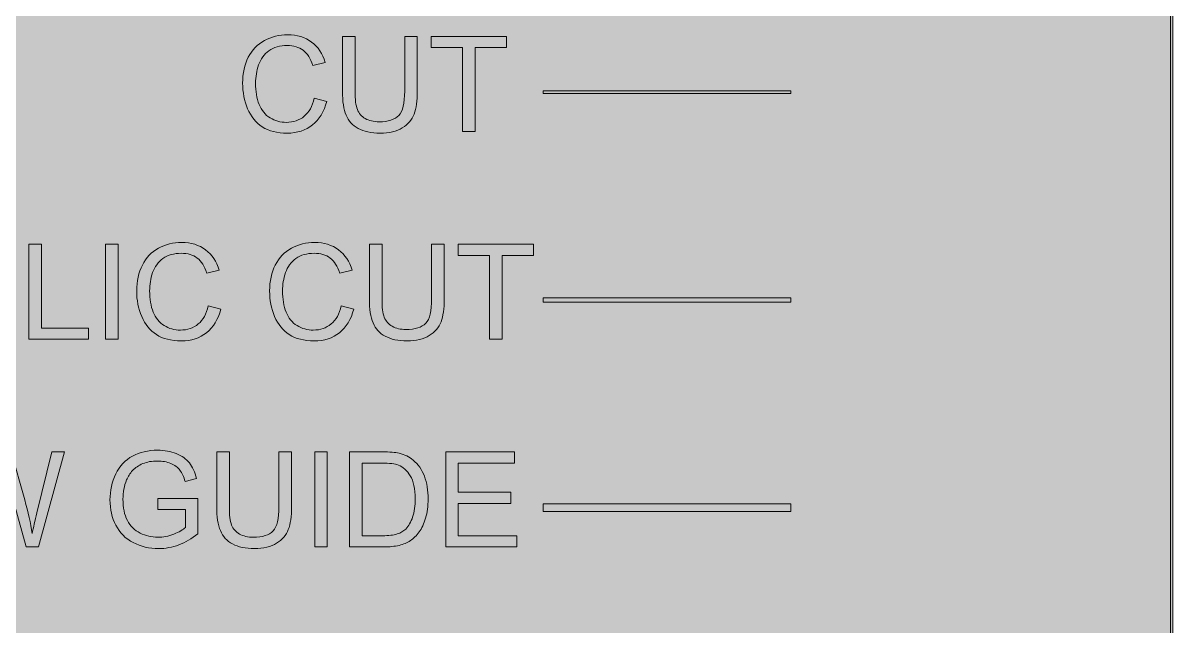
# Model space of a CAD drawing. Header units: centimetres. Extents: x -162 to 162, y -134 to 134.
# Drawn here: x 96.83 to 135.49, y 51.53 to 71.81 of the extents above; entities that cross this region are included whole.
import ezdxf

# ---------------------------------------------------------------- set-up
doc = ezdxf.new("R2010")
doc.units = ezdxf.units.CM
doc.header["$MEASUREMENT"] = 0
doc.layers.add('GUIDE', color=7, linetype='Continuous')

msp = doc.modelspace()

# ---------------------------------------------------------------- hatches: boundary and pattern name
at = {"layer": 'GUIDE', "true_color": 0xffffff}
h = msp.add_hatch(color=7, dxfattribs=at)
edge = h.paths.add_edge_path(flags=0)
edge.add_spline(control_points=[(135.49379, 28.74458), (135.49379, 28.74458), (61.48599, 28.74458), (61.48599, 28.74458), (61.48599, 28.74458), (61.48599, 28.74458), (61.48599, 28.74458), (61.48599, 28.74458), (61.48599, 91.18583), (61.48599, 91.18583), (61.48599, 91.18583), (61.48599, 91.18583), (61.48599, 91.18583), (61.48599, 91.18583), (135.49379, 91.18583), (135.49379, 91.18583), (135.49379, 91.18583), (135.49379, 91.18583), (135.49379, 91.18583), (135.49379, 91.18583), (135.49379, 28.74458), (135.49379, 28.74458)], knot_values=[0, 0, 0, 0, 0.14285714, 0.14285714, 0.14285714, 0.28571429, 0.28571429, 0.28571429, 0.42857143, 0.42857143, 0.42857143, 0.57142857, 0.57142857, 0.57142857, 0.71428571, 0.71428571, 0.71428571, 0.85714286, 0.85714286, 0.85714286, 1, 1, 1, 1], degree=3, periodic=1)
h = msp.add_hatch(color=7, dxfattribs=at)
edge = h.paths.add_edge_path(flags=0)
edge.add_spline(control_points=[(61.5756, 28.83419), (61.5756, 28.83419), (135.40419, 28.83419), (135.40419, 28.83419), (135.40419, 28.83419), (135.40419, 28.83419), (135.40419, 28.83419), (135.40419, 28.83419), (135.40419, 91.09622), (135.40419, 91.09622), (135.40419, 91.09622), (135.40419, 91.09622), (135.40419, 91.09622), (135.40419, 91.09622), (61.5756, 91.09622), (61.5756, 91.09622), (61.5756, 91.09622), (61.5756, 91.09622), (61.5756, 91.09622), (61.5756, 91.09622), (61.5756, 28.83419), (61.5756, 28.83419)], knot_values=[0, 0, 0, 0, 0.14285714, 0.14285714, 0.14285714, 0.28571429, 0.28571429, 0.28571429, 0.42857143, 0.42857143, 0.42857143, 0.57142857, 0.57142857, 0.57142857, 0.71428571, 0.71428571, 0.71428571, 0.85714286, 0.85714286, 0.85714286, 1, 1, 1, 1], degree=3, periodic=1)
h = msp.add_hatch(color=7, dxfattribs=at)
edge = h.paths.add_edge_path(flags=0)
edge.add_spline(control_points=[(111.60227, 68.16371), (111.60227, 68.16371), (111.60227, 70.98554), (111.60227, 70.98554), (111.60227, 70.98554), (111.60227, 70.98554), (111.60227, 70.98554), (111.60227, 70.98554), (110.54818, 70.98554), (110.54818, 70.98554), (110.54818, 70.98554), (110.54818, 70.98554), (110.54818, 70.98554), (110.54818, 70.98554), (110.54818, 71.36308), (110.54818, 71.36308), (110.54818, 71.36308), (110.54818, 71.36308), (110.54818, 71.36308), (110.54818, 71.36308), (113.08409, 71.36308), (113.08409, 71.36308), (113.08409, 71.36308), (113.08409, 71.36308), (113.08409, 71.36308), (113.08409, 71.36308), (113.08409, 70.98554), (113.08409, 70.98554), (113.08409, 70.98554), (113.08409, 70.98554), (113.08409, 70.98554), (113.08409, 70.98554), (112.02562, 70.98554), (112.02562, 70.98554), (112.02562, 70.98554), (112.02562, 70.98554), (112.02562, 70.98554), (112.02562, 70.98554), (112.02562, 68.16371), (112.02562, 68.16371), (112.02562, 68.16371), (112.02562, 68.16371), (112.02562, 68.16371), (112.02562, 68.16371), (111.60227, 68.16371), (111.60227, 68.16371)], knot_values=[0, 0, 0, 0, 0.06666667, 0.06666667, 0.06666667, 0.13333333, 0.13333333, 0.13333333, 0.2, 0.2, 0.2, 0.26666667, 0.26666667, 0.26666667, 0.33333333, 0.33333333, 0.33333333, 0.4, 0.4, 0.4, 0.46666667, 0.46666667, 0.46666667, 0.53333333, 0.53333333, 0.53333333, 0.6, 0.6, 0.6, 0.66666667, 0.66666667, 0.66666667, 0.73333333, 0.73333333, 0.73333333, 0.8, 0.8, 0.8, 0.86666667, 0.86666667, 0.86666667, 0.93333333, 0.93333333, 0.93333333, 1, 1, 1, 1], degree=3, periodic=1)
h = msp.add_hatch(color=7, dxfattribs=at)
edge = h.paths.add_edge_path(flags=0)
edge.add_spline(control_points=[(122.64248, 69.43814), (122.64248, 69.43814), (114.31424, 69.43814), (114.31424, 69.43814), (114.31424, 69.43814), (114.31424, 69.43814), (114.31424, 69.43814), (114.31424, 69.43814), (114.31424, 69.52774), (114.31424, 69.52774), (114.31424, 69.52774), (114.31424, 69.52774), (114.31424, 69.52774), (114.31424, 69.52774), (122.64248, 69.52774), (122.64248, 69.52774), (122.64248, 69.52774), (122.64248, 69.52774), (122.64248, 69.52774), (122.64248, 69.52774), (122.64248, 69.43814), (122.64248, 69.43814)], knot_values=[0, 0, 0, 0, 0.14285714, 0.14285714, 0.14285714, 0.28571429, 0.28571429, 0.28571429, 0.42857143, 0.42857143, 0.42857143, 0.57142857, 0.57142857, 0.57142857, 0.71428571, 0.71428571, 0.71428571, 0.85714286, 0.85714286, 0.85714286, 1, 1, 1, 1], degree=3, periodic=1)
h = msp.add_hatch(color=7, dxfattribs=at)
edge = h.paths.add_edge_path(flags=0)
edge.add_spline(control_points=[(97.02483, 61.17583), (97.02483, 61.17583), (97.02483, 64.3752), (97.02483, 64.3752), (97.02483, 64.3752), (97.02483, 64.3752), (97.02483, 64.3752), (97.02483, 64.3752), (97.44827, 64.3752), (97.44827, 64.3752), (97.44827, 64.3752), (97.44827, 64.3752), (97.44827, 64.3752), (97.44827, 64.3752), (97.44827, 61.55338), (97.44827, 61.55338), (97.44827, 61.55338), (97.44827, 61.55338), (97.44827, 61.55338), (97.44827, 61.55338), (99.02389, 61.55338), (99.02389, 61.55338), (99.02389, 61.55338), (99.02389, 61.55338), (99.02389, 61.55338), (99.02389, 61.55338), (99.02389, 61.17583), (99.02389, 61.17583), (99.02389, 61.17583), (99.02389, 61.17583), (99.02389, 61.17583), (99.02389, 61.17583), (97.02483, 61.17583), (97.02483, 61.17583)], knot_values=[0, 0, 0, 0, 0.09090909, 0.09090909, 0.09090909, 0.18181818, 0.18181818, 0.18181818, 0.27272727, 0.27272727, 0.27272727, 0.36363636, 0.36363636, 0.36363636, 0.45454545, 0.45454545, 0.45454545, 0.54545455, 0.54545455, 0.54545455, 0.63636364, 0.63636364, 0.63636364, 0.72727273, 0.72727273, 0.72727273, 0.81818182, 0.81818182, 0.81818182, 0.90909091, 0.90909091, 0.90909091, 1, 1, 1, 1], degree=3, periodic=1)
h = msp.add_hatch(color=7, dxfattribs=at)
edge = h.paths.add_edge_path(flags=0)
edge.add_spline(control_points=[(99.60012, 61.17583), (99.60012, 61.17583), (99.60012, 64.3752), (99.60012, 64.3752), (99.60012, 64.3752), (99.60012, 64.3752), (99.60012, 64.3752), (99.60012, 64.3752), (100.02347, 64.3752), (100.02347, 64.3752), (100.02347, 64.3752), (100.02347, 64.3752), (100.02347, 64.3752), (100.02347, 64.3752), (100.02347, 61.17583), (100.02347, 61.17583), (100.02347, 61.17583), (100.02347, 61.17583), (100.02347, 61.17583), (100.02347, 61.17583), (99.60012, 61.17583), (99.60012, 61.17583)], knot_values=[0, 0, 0, 0, 0.14285714, 0.14285714, 0.14285714, 0.28571429, 0.28571429, 0.28571429, 0.42857143, 0.42857143, 0.42857143, 0.57142857, 0.57142857, 0.57142857, 0.71428571, 0.71428571, 0.71428571, 0.85714286, 0.85714286, 0.85714286, 1, 1, 1, 1], degree=3, periodic=1)
h = msp.add_hatch(color=7, dxfattribs=at)
edge = h.paths.add_edge_path(flags=0)
edge.add_spline(control_points=[(112.50892, 61.17583), (112.50892, 61.17583), (112.50892, 63.99766), (112.50892, 63.99766), (112.50892, 63.99766), (112.50892, 63.99766), (112.50892, 63.99766), (112.50892, 63.99766), (111.45483, 63.99766), (111.45483, 63.99766), (111.45483, 63.99766), (111.45483, 63.99766), (111.45483, 63.99766), (111.45483, 63.99766), (111.45483, 64.3752), (111.45483, 64.3752), (111.45483, 64.3752), (111.45483, 64.3752), (111.45483, 64.3752), (111.45483, 64.3752), (113.99073, 64.3752), (113.99073, 64.3752), (113.99073, 64.3752), (113.99073, 64.3752), (113.99073, 64.3752), (113.99073, 64.3752), (113.99073, 63.99766), (113.99073, 63.99766), (113.99073, 63.99766), (113.99073, 63.99766), (113.99073, 63.99766), (113.99073, 63.99766), (112.93227, 63.99766), (112.93227, 63.99766), (112.93227, 63.99766), (112.93227, 63.99766), (112.93227, 63.99766), (112.93227, 63.99766), (112.93227, 61.17583), (112.93227, 61.17583), (112.93227, 61.17583), (112.93227, 61.17583), (112.93227, 61.17583), (112.93227, 61.17583), (112.50892, 61.17583), (112.50892, 61.17583)], knot_values=[0, 0, 0, 0, 0.06666667, 0.06666667, 0.06666667, 0.13333333, 0.13333333, 0.13333333, 0.2, 0.2, 0.2, 0.26666667, 0.26666667, 0.26666667, 0.33333333, 0.33333333, 0.33333333, 0.4, 0.4, 0.4, 0.46666667, 0.46666667, 0.46666667, 0.53333333, 0.53333333, 0.53333333, 0.6, 0.6, 0.6, 0.66666667, 0.66666667, 0.66666667, 0.73333333, 0.73333333, 0.73333333, 0.8, 0.8, 0.8, 0.86666667, 0.86666667, 0.86666667, 0.93333333, 0.93333333, 0.93333333, 1, 1, 1, 1], degree=3, periodic=1)
at = {"layer": 'GUIDE', "true_color": 0x00ffff}
h = msp.add_hatch(color=4, dxfattribs=at)
edge = h.paths.add_edge_path(flags=0)
edge.add_spline(control_points=[(122.64248, 62.41884), (122.64248, 62.41884), (114.31424, 62.41884), (114.31424, 62.41884), (114.31424, 62.41884), (114.31424, 62.41884), (114.31424, 62.41884), (114.31424, 62.41884), (114.31424, 62.57129), (114.31424, 62.57129), (114.31424, 62.57129), (114.31424, 62.57129), (114.31424, 62.57129), (114.31424, 62.57129), (122.64248, 62.57129), (122.64248, 62.57129), (122.64248, 62.57129), (122.64248, 62.57129), (122.64248, 62.57129), (122.64248, 62.57129), (122.64248, 62.41884), (122.64248, 62.41884)], knot_values=[0, 0, 0, 0, 0.14285714, 0.14285714, 0.14285714, 0.28571429, 0.28571429, 0.28571429, 0.42857143, 0.42857143, 0.42857143, 0.57142857, 0.57142857, 0.57142857, 0.71428571, 0.71428571, 0.71428571, 0.85714286, 0.85714286, 0.85714286, 1, 1, 1, 1], degree=3, periodic=1)
at = {"layer": 'GUIDE', "true_color": 0xffffff}
h = msp.add_hatch(color=7, dxfattribs=at)
edge = h.paths.add_edge_path(flags=0)
edge.add_spline(control_points=[(106.63332, 54.18796), (106.63332, 54.18796), (106.63332, 57.38733), (106.63332, 57.38733), (106.63332, 57.38733), (106.63332, 57.38733), (106.63332, 57.38733), (106.63332, 57.38733), (107.05672, 57.38733), (107.05672, 57.38733), (107.05672, 57.38733), (107.05672, 57.38733), (107.05672, 57.38733), (107.05672, 57.38733), (107.05672, 54.18796), (107.05672, 54.18796), (107.05672, 54.18796), (107.05672, 54.18796), (107.05672, 54.18796), (107.05672, 54.18796), (106.63332, 54.18796), (106.63332, 54.18796)], knot_values=[0, 0, 0, 0, 0.14285714, 0.14285714, 0.14285714, 0.28571429, 0.28571429, 0.28571429, 0.42857143, 0.42857143, 0.42857143, 0.57142857, 0.57142857, 0.57142857, 0.71428571, 0.71428571, 0.71428571, 0.85714286, 0.85714286, 0.85714286, 1, 1, 1, 1], degree=3, periodic=1)
h = msp.add_hatch(color=7, dxfattribs=at)
edge = h.paths.add_edge_path(flags=0)
edge.add_spline(control_points=[(111.03952, 54.18796), (111.03952, 54.18796), (111.03952, 57.38733), (111.03952, 57.38733), (111.03952, 57.38733), (111.03952, 57.38733), (111.03952, 57.38733), (111.03952, 57.38733), (113.35282, 57.38733), (113.35282, 57.38733), (113.35282, 57.38733), (113.35282, 57.38733), (113.35282, 57.38733), (113.35282, 57.38733), (113.35282, 57.00978), (113.35282, 57.00978), (113.35282, 57.00978), (113.35282, 57.00978), (113.35282, 57.00978), (113.35282, 57.00978), (111.46288, 57.00978), (111.46288, 57.00978), (111.46288, 57.00978), (111.46288, 57.00978), (111.46288, 57.00978), (111.46288, 57.00978), (111.46288, 56.0299), (111.46288, 56.0299), (111.46288, 56.0299), (111.46288, 56.0299), (111.46288, 56.0299), (111.46288, 56.0299), (113.23285, 56.0299), (113.23285, 56.0299), (113.23285, 56.0299), (113.23285, 56.0299), (113.23285, 56.0299), (113.23285, 56.0299), (113.23285, 55.6545), (113.23285, 55.6545), (113.23285, 55.6545), (113.23285, 55.6545), (113.23285, 55.6545), (113.23285, 55.6545), (111.46288, 55.6545), (111.46288, 55.6545), (111.46288, 55.6545), (111.46288, 55.6545), (111.46288, 55.6545), (111.46288, 55.6545), (111.46288, 54.5655), (111.46288, 54.5655), (111.46288, 54.5655), (111.46288, 54.5655), (111.46288, 54.5655), (111.46288, 54.5655), (113.42702, 54.5655), (113.42702, 54.5655), (113.42702, 54.5655), (113.42702, 54.5655), (113.42702, 54.5655), (113.42702, 54.5655), (113.42702, 54.18796), (113.42702, 54.18796), (113.42702, 54.18796), (113.42702, 54.18796), (113.42702, 54.18796), (113.42702, 54.18796), (111.03952, 54.18796), (111.03952, 54.18796)], knot_values=[0, 0, 0, 0, 0.04347826, 0.04347826, 0.04347826, 0.08695652, 0.08695652, 0.08695652, 0.13043478, 0.13043478, 0.13043478, 0.17391304, 0.17391304, 0.17391304, 0.2173913, 0.2173913, 0.2173913, 0.26086957, 0.26086957, 0.26086957, 0.30434783, 0.30434783, 0.30434783, 0.34782609, 0.34782609, 0.34782609, 0.39130435, 0.39130435, 0.39130435, 0.43478261, 0.43478261, 0.43478261, 0.47826087, 0.47826087, 0.47826087, 0.52173913, 0.52173913, 0.52173913, 0.56521739, 0.56521739, 0.56521739, 0.60869565, 0.60869565, 0.60869565, 0.65217391, 0.65217391, 0.65217391, 0.69565217, 0.69565217, 0.69565217, 0.73913043, 0.73913043, 0.73913043, 0.7826087, 0.7826087, 0.7826087, 0.82608696, 0.82608696, 0.82608696, 0.86956522, 0.86956522, 0.86956522, 0.91304348, 0.91304348, 0.91304348, 0.95652174, 0.95652174, 0.95652174, 1, 1, 1, 1], degree=3, periodic=1)
at = {"layer": 'GUIDE', "true_color": 0xff0000}
h = msp.add_hatch(color=1, dxfattribs=at)
edge = h.paths.add_edge_path(flags=0)
edge.add_spline(control_points=[(122.64248, 55.38017), (122.64248, 55.38017), (114.31424, 55.38017), (114.31424, 55.38017), (114.31424, 55.38017), (114.31424, 55.38017), (114.31424, 55.38017), (114.31424, 55.38017), (114.31424, 55.6342), (114.31424, 55.6342), (114.31424, 55.6342), (114.31424, 55.6342), (114.31424, 55.6342), (114.31424, 55.6342), (122.64248, 55.6342), (122.64248, 55.6342), (122.64248, 55.6342), (122.64248, 55.6342), (122.64248, 55.6342), (122.64248, 55.6342), (122.64248, 55.38017), (122.64248, 55.38017)], knot_values=[0, 0, 0, 0, 0.14285714, 0.14285714, 0.14285714, 0.28571429, 0.28571429, 0.28571429, 0.42857143, 0.42857143, 0.42857143, 0.57142857, 0.57142857, 0.57142857, 0.71428571, 0.71428571, 0.71428571, 0.85714286, 0.85714286, 0.85714286, 1, 1, 1, 1], degree=3, periodic=1)

# ---------------------------------------------------------------- linework, layer by layer
at = {"layer": 'GUIDE', "lineweight": 9}
for points, knots in [([(135.49379, 28.74458), (135.49379, 28.74458), (61.48599, 28.74458), (61.48599, 28.74458), (61.48599, 28.74458), (61.48599, 91.18583), (61.48599, 91.18583), (61.48599, 91.18583), (135.49379, 91.18583), (135.49379, 91.18583), (135.49379, 91.18583), (135.49379, 28.74458), (135.49379, 28.74458)], [0, 0, 0, 0, 0.25, 0.25, 0.25, 0.5, 0.5, 0.5, 0.75, 0.75, 0.75, 1, 1, 1, 1]), ([(135.49379, 28.74458), (135.49379, 28.74458), (61.48599, 28.74458), (61.48599, 28.74458), (61.48599, 28.74458), (61.48599, 28.74458), (61.48599, 28.74458), (61.48599, 28.74458), (61.48599, 91.18583), (61.48599, 91.18583), (61.48599, 91.18583), (61.48599, 91.18583), (61.48599, 91.18583), (61.48599, 91.18583), (135.49379, 91.18583), (135.49379, 91.18583), (135.49379, 91.18583), (135.49379, 91.18583), (135.49379, 91.18583), (135.49379, 91.18583), (135.49379, 28.74458), (135.49379, 28.74458)], [0, 0, 0, 0, 0.14285714, 0.14285714, 0.14285714, 0.28571429, 0.28571429, 0.28571429, 0.42857143, 0.42857143, 0.42857143, 0.57142857, 0.57142857, 0.57142857, 0.71428571, 0.71428571, 0.71428571, 0.85714286, 0.85714286, 0.85714286, 1, 1, 1, 1]), ([(61.5756, 28.83419), (61.5756, 28.83419), (135.40419, 28.83419), (135.40419, 28.83419), (135.40419, 28.83419), (135.40419, 91.09622), (135.40419, 91.09622), (135.40419, 91.09622), (61.5756, 91.09622), (61.5756, 91.09622), (61.5756, 91.09622), (61.5756, 28.83419), (61.5756, 28.83419)], [0, 0, 0, 0, 0.25, 0.25, 0.25, 0.5, 0.5, 0.5, 0.75, 0.75, 0.75, 1, 1, 1, 1]), ([(61.5756, 28.83419), (61.5756, 28.83419), (135.40419, 28.83419), (135.40419, 28.83419), (135.40419, 28.83419), (135.40419, 28.83419), (135.40419, 28.83419), (135.40419, 28.83419), (135.40419, 91.09622), (135.40419, 91.09622), (135.40419, 91.09622), (135.40419, 91.09622), (135.40419, 91.09622), (135.40419, 91.09622), (61.5756, 91.09622), (61.5756, 91.09622), (61.5756, 91.09622), (61.5756, 91.09622), (61.5756, 91.09622), (61.5756, 91.09622), (61.5756, 28.83419), (61.5756, 28.83419)], [0, 0, 0, 0, 0.14285714, 0.14285714, 0.14285714, 0.28571429, 0.28571429, 0.28571429, 0.42857143, 0.42857143, 0.42857143, 0.57142857, 0.57142857, 0.57142857, 0.71428571, 0.71428571, 0.71428571, 0.85714286, 0.85714286, 0.85714286, 1, 1, 1, 1]), ([(106.61551, 69.28544), (106.61551, 69.28544), (107.03886, 69.17851), (107.03886, 69.17851), (106.95013, 68.83076), (106.79044, 68.56562), (106.55986, 68.38304), (106.32928, 68.20042), (106.04734, 68.10915), (105.71421, 68.10915), (105.36935, 68.10915), (105.08898, 68.17933), (104.87284, 68.31973), (104.65679, 68.46013), (104.49237, 68.66349), (104.37966, 68.92973), (104.26687, 69.19596), (104.21051, 69.48189), (104.21051, 69.78741), (104.21051, 70.12055), (104.27413, 70.4112), (104.40145, 70.65927), (104.52877, 70.90731), (104.70991, 71.09575), (104.94486, 71.22452), (105.17981, 71.35328), (105.43848, 71.41764), (105.72077, 71.41764), (106.04078, 71.41764), (106.30994, 71.33613), (106.52818, 71.17324), (106.74642, 71.01026), (106.89851, 70.78113), (106.98435, 70.48575), (106.98435, 70.48575), (106.56747, 70.38757), (106.56747, 70.38757), (106.49327, 70.62033), (106.38564, 70.78983), (106.24449, 70.89606), (106.10334, 71.00225), (105.92588, 71.05537), (105.71202, 71.05537), (105.46613, 71.05537), (105.26058, 70.99643), (105.09546, 70.87861), (104.93033, 70.76074), (104.8143, 70.60253), (104.74736, 70.40393), (104.68042, 70.20534), (104.64699, 70.00053), (104.64699, 69.7896), (104.64699, 69.5175), (104.68663, 69.28001), (104.76591, 69.07704), (104.84519, 68.87408), (104.96857, 68.72239), (105.13588, 68.62202), (105.30319, 68.5216), (105.48433, 68.47142), (105.67929, 68.47142), (105.91643, 68.47142), (106.11717, 68.53981), (106.28159, 68.67659), (106.44602, 68.8133), (106.55732, 69.01627), (106.61551, 69.28544)], [0, 0, 0, 0, 0.04545455, 0.04545455, 0.04545455, 0.09090909, 0.09090909, 0.09090909, 0.13636364, 0.13636364, 0.13636364, 0.18181818, 0.18181818, 0.18181818, 0.22727273, 0.22727273, 0.22727273, 0.27272727, 0.27272727, 0.27272727, 0.31818182, 0.31818182, 0.31818182, 0.36363636, 0.36363636, 0.36363636, 0.40909091, 0.40909091, 0.40909091, 0.45454545, 0.45454545, 0.45454545, 0.5, 0.5, 0.5, 0.54545455, 0.54545455, 0.54545455, 0.59090909, 0.59090909, 0.59090909, 0.63636364, 0.63636364, 0.63636364, 0.68181818, 0.68181818, 0.68181818, 0.72727273, 0.72727273, 0.72727273, 0.77272727, 0.77272727, 0.77272727, 0.81818182, 0.81818182, 0.81818182, 0.86363636, 0.86363636, 0.86363636, 0.90909091, 0.90909091, 0.90909091, 0.95454545, 0.95454545, 0.95454545, 1, 1, 1, 1]), ([(109.66, 71.36308), (109.66, 71.36308), (110.08335, 71.36308), (110.08335, 71.36308), (110.08335, 71.36308), (110.08335, 69.51462), (110.08335, 69.51462), (110.08335, 69.19303), (110.04695, 68.93769), (109.97423, 68.74859), (109.90143, 68.55945), (109.77017, 68.40557), (109.58028, 68.287), (109.39049, 68.16844), (109.14127, 68.10915), (108.83281, 68.10915), (108.53311, 68.10915), (108.28792, 68.16083), (108.09742, 68.26408), (107.90674, 68.36738), (107.77076, 68.51689), (107.68929, 68.71258), (107.60774, 68.90825), (107.56705, 69.17558), (107.56705, 69.51462), (107.56705, 69.51462), (107.56705, 71.36308), (107.56705, 71.36308), (107.56705, 71.36308), (107.9904, 71.36308), (107.9904, 71.36308), (107.9904, 71.36308), (107.9904, 69.5168), (107.9904, 69.5168), (107.9904, 69.23889), (108.01621, 69.03413), (108.06793, 68.90243), (108.11956, 68.77074), (108.20829, 68.66927), (108.33421, 68.598), (108.45995, 68.52668), (108.61387, 68.49106), (108.79571, 68.49106), (109.10706, 68.49106), (109.32897, 68.56164), (109.46136, 68.70274), (109.59376, 68.84384), (109.66, 69.11524), (109.66, 69.5168), (109.66, 69.5168), (109.66, 71.36308), (109.66, 71.36308)], [0, 0, 0, 0, 0.05882353, 0.05882353, 0.05882353, 0.11764706, 0.11764706, 0.11764706, 0.17647059, 0.17647059, 0.17647059, 0.23529412, 0.23529412, 0.23529412, 0.29411765, 0.29411765, 0.29411765, 0.35294118, 0.35294118, 0.35294118, 0.41176471, 0.41176471, 0.41176471, 0.47058824, 0.47058824, 0.47058824, 0.52941176, 0.52941176, 0.52941176, 0.58823529, 0.58823529, 0.58823529, 0.64705882, 0.64705882, 0.64705882, 0.70588235, 0.70588235, 0.70588235, 0.76470588, 0.76470588, 0.76470588, 0.82352941, 0.82352941, 0.82352941, 0.88235294, 0.88235294, 0.88235294, 0.94117647, 0.94117647, 0.94117647, 1, 1, 1, 1]), ([(111.60227, 68.16371), (111.60227, 68.16371), (111.60227, 70.98554), (111.60227, 70.98554), (111.60227, 70.98554), (110.54818, 70.98554), (110.54818, 70.98554), (110.54818, 70.98554), (110.54818, 71.36308), (110.54818, 71.36308), (110.54818, 71.36308), (113.08409, 71.36308), (113.08409, 71.36308), (113.08409, 71.36308), (113.08409, 70.98554), (113.08409, 70.98554), (113.08409, 70.98554), (112.02562, 70.98554), (112.02562, 70.98554), (112.02562, 70.98554), (112.02562, 68.16371), (112.02562, 68.16371), (112.02562, 68.16371), (111.60227, 68.16371), (111.60227, 68.16371)], [0, 0, 0, 0, 0.125, 0.125, 0.125, 0.25, 0.25, 0.25, 0.375, 0.375, 0.375, 0.5, 0.5, 0.5, 0.625, 0.625, 0.625, 0.75, 0.75, 0.75, 0.875, 0.875, 0.875, 1, 1, 1, 1]), ([(111.60227, 68.16371), (111.60227, 68.16371), (111.60227, 70.98554), (111.60227, 70.98554), (111.60227, 70.98554), (111.60227, 70.98554), (111.60227, 70.98554), (111.60227, 70.98554), (110.54818, 70.98554), (110.54818, 70.98554), (110.54818, 70.98554), (110.54818, 70.98554), (110.54818, 70.98554), (110.54818, 70.98554), (110.54818, 71.36308), (110.54818, 71.36308), (110.54818, 71.36308), (110.54818, 71.36308), (110.54818, 71.36308), (110.54818, 71.36308), (113.08409, 71.36308), (113.08409, 71.36308), (113.08409, 71.36308), (113.08409, 71.36308), (113.08409, 71.36308), (113.08409, 71.36308), (113.08409, 70.98554), (113.08409, 70.98554), (113.08409, 70.98554), (113.08409, 70.98554), (113.08409, 70.98554), (113.08409, 70.98554), (112.02562, 70.98554), (112.02562, 70.98554), (112.02562, 70.98554), (112.02562, 70.98554), (112.02562, 70.98554), (112.02562, 70.98554), (112.02562, 68.16371), (112.02562, 68.16371), (112.02562, 68.16371), (112.02562, 68.16371), (112.02562, 68.16371), (112.02562, 68.16371), (111.60227, 68.16371), (111.60227, 68.16371)], [0, 0, 0, 0, 0.06666667, 0.06666667, 0.06666667, 0.13333333, 0.13333333, 0.13333333, 0.2, 0.2, 0.2, 0.26666667, 0.26666667, 0.26666667, 0.33333333, 0.33333333, 0.33333333, 0.4, 0.4, 0.4, 0.46666667, 0.46666667, 0.46666667, 0.53333333, 0.53333333, 0.53333333, 0.6, 0.6, 0.6, 0.66666667, 0.66666667, 0.66666667, 0.73333333, 0.73333333, 0.73333333, 0.8, 0.8, 0.8, 0.86666667, 0.86666667, 0.86666667, 0.93333333, 0.93333333, 0.93333333, 1, 1, 1, 1]), ([(122.64248, 69.43814), (122.64248, 69.43814), (114.31424, 69.43814), (114.31424, 69.43814), (114.31424, 69.43814), (114.31424, 69.52774), (114.31424, 69.52774), (114.31424, 69.52774), (122.64248, 69.52774), (122.64248, 69.52774), (122.64248, 69.52774), (122.64248, 69.43814), (122.64248, 69.43814)], [0, 0, 0, 0, 0.25, 0.25, 0.25, 0.5, 0.5, 0.5, 0.75, 0.75, 0.75, 1, 1, 1, 1]), ([(122.64248, 69.43814), (122.64248, 69.43814), (114.31424, 69.43814), (114.31424, 69.43814), (114.31424, 69.43814), (114.31424, 69.43814), (114.31424, 69.43814), (114.31424, 69.43814), (114.31424, 69.52774), (114.31424, 69.52774), (114.31424, 69.52774), (114.31424, 69.52774), (114.31424, 69.52774), (114.31424, 69.52774), (122.64248, 69.52774), (122.64248, 69.52774), (122.64248, 69.52774), (122.64248, 69.52774), (122.64248, 69.52774), (122.64248, 69.52774), (122.64248, 69.43814), (122.64248, 69.43814)], [0, 0, 0, 0, 0.14285714, 0.14285714, 0.14285714, 0.28571429, 0.28571429, 0.28571429, 0.42857143, 0.42857143, 0.42857143, 0.57142857, 0.57142857, 0.57142857, 0.71428571, 0.71428571, 0.71428571, 0.85714286, 0.85714286, 0.85714286, 1, 1, 1, 1]), ([(97.02483, 61.17583), (97.02483, 61.17583), (97.02483, 64.3752), (97.02483, 64.3752), (97.02483, 64.3752), (97.44827, 64.3752), (97.44827, 64.3752), (97.44827, 64.3752), (97.44827, 61.55338), (97.44827, 61.55338), (97.44827, 61.55338), (99.02389, 61.55338), (99.02389, 61.55338), (99.02389, 61.55338), (99.02389, 61.17583), (99.02389, 61.17583), (99.02389, 61.17583), (97.02483, 61.17583), (97.02483, 61.17583)], [0, 0, 0, 0, 0.16666667, 0.16666667, 0.16666667, 0.33333333, 0.33333333, 0.33333333, 0.5, 0.5, 0.5, 0.66666667, 0.66666667, 0.66666667, 0.83333333, 0.83333333, 0.83333333, 1, 1, 1, 1]), ([(97.02483, 61.17583), (97.02483, 61.17583), (97.02483, 64.3752), (97.02483, 64.3752), (97.02483, 64.3752), (97.02483, 64.3752), (97.02483, 64.3752), (97.02483, 64.3752), (97.44827, 64.3752), (97.44827, 64.3752), (97.44827, 64.3752), (97.44827, 64.3752), (97.44827, 64.3752), (97.44827, 64.3752), (97.44827, 61.55338), (97.44827, 61.55338), (97.44827, 61.55338), (97.44827, 61.55338), (97.44827, 61.55338), (97.44827, 61.55338), (99.02389, 61.55338), (99.02389, 61.55338), (99.02389, 61.55338), (99.02389, 61.55338), (99.02389, 61.55338), (99.02389, 61.55338), (99.02389, 61.17583), (99.02389, 61.17583), (99.02389, 61.17583), (99.02389, 61.17583), (99.02389, 61.17583), (99.02389, 61.17583), (97.02483, 61.17583), (97.02483, 61.17583)], [0, 0, 0, 0, 0.09090909, 0.09090909, 0.09090909, 0.18181818, 0.18181818, 0.18181818, 0.27272727, 0.27272727, 0.27272727, 0.36363636, 0.36363636, 0.36363636, 0.45454545, 0.45454545, 0.45454545, 0.54545455, 0.54545455, 0.54545455, 0.63636364, 0.63636364, 0.63636364, 0.72727273, 0.72727273, 0.72727273, 0.81818182, 0.81818182, 0.81818182, 0.90909091, 0.90909091, 0.90909091, 1, 1, 1, 1]), ([(99.60012, 61.17583), (99.60012, 61.17583), (99.60012, 64.3752), (99.60012, 64.3752), (99.60012, 64.3752), (100.02347, 64.3752), (100.02347, 64.3752), (100.02347, 64.3752), (100.02347, 61.17583), (100.02347, 61.17583), (100.02347, 61.17583), (99.60012, 61.17583), (99.60012, 61.17583)], [0, 0, 0, 0, 0.25, 0.25, 0.25, 0.5, 0.5, 0.5, 0.75, 0.75, 0.75, 1, 1, 1, 1]), ([(99.60012, 61.17583), (99.60012, 61.17583), (99.60012, 64.3752), (99.60012, 64.3752), (99.60012, 64.3752), (99.60012, 64.3752), (99.60012, 64.3752), (99.60012, 64.3752), (100.02347, 64.3752), (100.02347, 64.3752), (100.02347, 64.3752), (100.02347, 64.3752), (100.02347, 64.3752), (100.02347, 64.3752), (100.02347, 61.17583), (100.02347, 61.17583), (100.02347, 61.17583), (100.02347, 61.17583), (100.02347, 61.17583), (100.02347, 61.17583), (99.60012, 61.17583), (99.60012, 61.17583)], [0, 0, 0, 0, 0.14285714, 0.14285714, 0.14285714, 0.28571429, 0.28571429, 0.28571429, 0.42857143, 0.42857143, 0.42857143, 0.57142857, 0.57142857, 0.57142857, 0.71428571, 0.71428571, 0.71428571, 0.85714286, 0.85714286, 0.85714286, 1, 1, 1, 1]), ([(103.05264, 62.29756), (103.05264, 62.29756), (103.47599, 62.19063), (103.47599, 62.19063), (103.38726, 61.84288), (103.22757, 61.57774), (102.99699, 61.39516), (102.76632, 61.21254), (102.48447, 61.12127), (102.15125, 61.12127), (101.80648, 61.12127), (101.52602, 61.19145), (101.30997, 61.33185), (101.09392, 61.47226), (100.9295, 61.67562), (100.8167, 61.94186), (100.704, 62.20809), (100.64764, 62.49401), (100.64764, 62.79954), (100.64764, 63.13267), (100.71126, 63.42332), (100.83858, 63.6714), (100.9659, 63.91943), (101.14704, 64.10787), (101.38199, 64.23664), (101.61694, 64.3654), (101.87552, 64.42977), (102.15781, 64.42977), (102.47791, 64.42977), (102.74707, 64.34825), (102.96531, 64.18536), (103.18355, 64.02238), (103.33555, 63.79326), (103.42139, 63.49787), (103.42139, 63.49787), (103.0046, 63.39969), (103.0046, 63.39969), (102.9304, 63.63246), (102.82268, 63.80196), (102.68162, 63.90819), (102.54047, 64.01437), (102.36301, 64.06749), (102.14906, 64.06749), (101.90317, 64.06749), (101.69771, 64.00856), (101.53259, 63.89073), (101.36746, 63.77286), (101.25134, 63.61465), (101.18449, 63.41607), (101.11755, 63.21746), (101.08412, 63.01266), (101.08412, 62.80172), (101.08412, 62.52963), (101.12367, 62.29214), (101.20304, 62.08917), (101.28232, 61.88621), (101.40562, 61.73452), (101.57293, 61.63415), (101.74024, 61.53373), (101.92137, 61.48354), (102.11633, 61.48354), (102.35347, 61.48354), (102.5543, 61.55193), (102.71872, 61.6887), (102.88306, 61.82543), (102.99436, 62.0284), (103.05264, 62.29756)], [0, 0, 0, 0, 0.04545455, 0.04545455, 0.04545455, 0.09090909, 0.09090909, 0.09090909, 0.13636364, 0.13636364, 0.13636364, 0.18181818, 0.18181818, 0.18181818, 0.22727273, 0.22727273, 0.22727273, 0.27272727, 0.27272727, 0.27272727, 0.31818182, 0.31818182, 0.31818182, 0.36363636, 0.36363636, 0.36363636, 0.40909091, 0.40909091, 0.40909091, 0.45454545, 0.45454545, 0.45454545, 0.5, 0.5, 0.5, 0.54545455, 0.54545455, 0.54545455, 0.59090909, 0.59090909, 0.59090909, 0.63636364, 0.63636364, 0.63636364, 0.68181818, 0.68181818, 0.68181818, 0.72727273, 0.72727273, 0.72727273, 0.77272727, 0.77272727, 0.77272727, 0.81818182, 0.81818182, 0.81818182, 0.86363636, 0.86363636, 0.86363636, 0.90909091, 0.90909091, 0.90909091, 0.95454545, 0.95454545, 0.95454545, 1, 1, 1, 1]), ([(107.52216, 62.29756), (107.52216, 62.29756), (107.94551, 62.19063), (107.94551, 62.19063), (107.85678, 61.84288), (107.69708, 61.57774), (107.4665, 61.39516), (107.23593, 61.21254), (106.95398, 61.12127), (106.62085, 61.12127), (106.27599, 61.12127), (105.99562, 61.19145), (105.77949, 61.33185), (105.56344, 61.47226), (105.39901, 61.67562), (105.28631, 61.94186), (105.17351, 62.20809), (105.11716, 62.49401), (105.11716, 62.79954), (105.11716, 63.13267), (105.18077, 63.42332), (105.30809, 63.6714), (105.43541, 63.91943), (105.61655, 64.10787), (105.8515, 64.23664), (106.08646, 64.3654), (106.34512, 64.42977), (106.62741, 64.42977), (106.94742, 64.42977), (107.21659, 64.34825), (107.43483, 64.18536), (107.65306, 64.02238), (107.80515, 63.79326), (107.89099, 63.49787), (107.89099, 63.49787), (107.47412, 63.39969), (107.47412, 63.39969), (107.39991, 63.63246), (107.29228, 63.80196), (107.15113, 63.90819), (107.00999, 64.01437), (106.83253, 64.06749), (106.61866, 64.06749), (106.37277, 64.06749), (106.16722, 64.00856), (106.0021, 63.89073), (105.83698, 63.77286), (105.72095, 63.61465), (105.654, 63.41607), (105.58706, 63.21746), (105.55363, 63.01266), (105.55363, 62.80172), (105.55363, 62.52963), (105.59327, 62.29214), (105.67255, 62.08917), (105.75183, 61.88621), (105.87522, 61.73452), (106.04253, 61.63415), (106.20984, 61.53373), (106.39097, 61.48354), (106.58594, 61.48354), (106.82308, 61.48354), (107.02381, 61.55193), (107.18824, 61.6887), (107.35266, 61.82543), (107.46397, 62.0284), (107.52216, 62.29756)], [0, 0, 0, 0, 0.04545455, 0.04545455, 0.04545455, 0.09090909, 0.09090909, 0.09090909, 0.13636364, 0.13636364, 0.13636364, 0.18181818, 0.18181818, 0.18181818, 0.22727273, 0.22727273, 0.22727273, 0.27272727, 0.27272727, 0.27272727, 0.31818182, 0.31818182, 0.31818182, 0.36363636, 0.36363636, 0.36363636, 0.40909091, 0.40909091, 0.40909091, 0.45454545, 0.45454545, 0.45454545, 0.5, 0.5, 0.5, 0.54545455, 0.54545455, 0.54545455, 0.59090909, 0.59090909, 0.59090909, 0.63636364, 0.63636364, 0.63636364, 0.68181818, 0.68181818, 0.68181818, 0.72727273, 0.72727273, 0.72727273, 0.77272727, 0.77272727, 0.77272727, 0.81818182, 0.81818182, 0.81818182, 0.86363636, 0.86363636, 0.86363636, 0.90909091, 0.90909091, 0.90909091, 0.95454545, 0.95454545, 0.95454545, 1, 1, 1, 1]), ([(110.56656, 64.3752), (110.56656, 64.3752), (110.98991, 64.3752), (110.98991, 64.3752), (110.98991, 64.3752), (110.98991, 62.52674), (110.98991, 62.52674), (110.98991, 62.20516), (110.95359, 61.94983), (110.88079, 61.76072), (110.80807, 61.57157), (110.67681, 61.41769), (110.48693, 61.29913), (110.29704, 61.18056), (110.04791, 61.12127), (109.73946, 61.12127), (109.43966, 61.12127), (109.19456, 61.17294), (109.00397, 61.2762), (108.81339, 61.3795), (108.67732, 61.529), (108.59585, 61.72472), (108.51438, 61.92037), (108.47369, 62.1877), (108.47369, 62.52674), (108.47369, 62.52674), (108.47369, 64.3752), (108.47369, 64.3752), (108.47369, 64.3752), (108.89704, 64.3752), (108.89704, 64.3752), (108.89704, 64.3752), (108.89704, 62.52894), (108.89704, 62.52894), (108.89704, 62.25101), (108.92286, 62.04626), (108.97448, 61.91455), (109.02611, 61.78286), (109.11493, 61.68139), (109.24076, 61.61012), (109.3666, 61.5388), (109.52043, 61.50319), (109.70235, 61.50319), (110.0137, 61.50319), (110.23553, 61.57376), (110.36801, 61.71487), (110.50032, 61.85597), (110.56656, 62.12736), (110.56656, 62.52894), (110.56656, 62.52894), (110.56656, 64.3752), (110.56656, 64.3752)], [0, 0, 0, 0, 0.05882353, 0.05882353, 0.05882353, 0.11764706, 0.11764706, 0.11764706, 0.17647059, 0.17647059, 0.17647059, 0.23529412, 0.23529412, 0.23529412, 0.29411765, 0.29411765, 0.29411765, 0.35294118, 0.35294118, 0.35294118, 0.41176471, 0.41176471, 0.41176471, 0.47058824, 0.47058824, 0.47058824, 0.52941176, 0.52941176, 0.52941176, 0.58823529, 0.58823529, 0.58823529, 0.64705882, 0.64705882, 0.64705882, 0.70588235, 0.70588235, 0.70588235, 0.76470588, 0.76470588, 0.76470588, 0.82352941, 0.82352941, 0.82352941, 0.88235294, 0.88235294, 0.88235294, 0.94117647, 0.94117647, 0.94117647, 1, 1, 1, 1]), ([(112.50892, 61.17583), (112.50892, 61.17583), (112.50892, 63.99766), (112.50892, 63.99766), (112.50892, 63.99766), (111.45483, 63.99766), (111.45483, 63.99766), (111.45483, 63.99766), (111.45483, 64.3752), (111.45483, 64.3752), (111.45483, 64.3752), (113.99073, 64.3752), (113.99073, 64.3752), (113.99073, 64.3752), (113.99073, 63.99766), (113.99073, 63.99766), (113.99073, 63.99766), (112.93227, 63.99766), (112.93227, 63.99766), (112.93227, 63.99766), (112.93227, 61.17583), (112.93227, 61.17583), (112.93227, 61.17583), (112.50892, 61.17583), (112.50892, 61.17583)], [0, 0, 0, 0, 0.125, 0.125, 0.125, 0.25, 0.25, 0.25, 0.375, 0.375, 0.375, 0.5, 0.5, 0.5, 0.625, 0.625, 0.625, 0.75, 0.75, 0.75, 0.875, 0.875, 0.875, 1, 1, 1, 1]), ([(112.50892, 61.17583), (112.50892, 61.17583), (112.50892, 63.99766), (112.50892, 63.99766), (112.50892, 63.99766), (112.50892, 63.99766), (112.50892, 63.99766), (112.50892, 63.99766), (111.45483, 63.99766), (111.45483, 63.99766), (111.45483, 63.99766), (111.45483, 63.99766), (111.45483, 63.99766), (111.45483, 63.99766), (111.45483, 64.3752), (111.45483, 64.3752), (111.45483, 64.3752), (111.45483, 64.3752), (111.45483, 64.3752), (111.45483, 64.3752), (113.99073, 64.3752), (113.99073, 64.3752), (113.99073, 64.3752), (113.99073, 64.3752), (113.99073, 64.3752), (113.99073, 64.3752), (113.99073, 63.99766), (113.99073, 63.99766), (113.99073, 63.99766), (113.99073, 63.99766), (113.99073, 63.99766), (113.99073, 63.99766), (112.93227, 63.99766), (112.93227, 63.99766), (112.93227, 63.99766), (112.93227, 63.99766), (112.93227, 63.99766), (112.93227, 63.99766), (112.93227, 61.17583), (112.93227, 61.17583), (112.93227, 61.17583), (112.93227, 61.17583), (112.93227, 61.17583), (112.93227, 61.17583), (112.50892, 61.17583), (112.50892, 61.17583)], [0, 0, 0, 0, 0.06666667, 0.06666667, 0.06666667, 0.13333333, 0.13333333, 0.13333333, 0.2, 0.2, 0.2, 0.26666667, 0.26666667, 0.26666667, 0.33333333, 0.33333333, 0.33333333, 0.4, 0.4, 0.4, 0.46666667, 0.46666667, 0.46666667, 0.53333333, 0.53333333, 0.53333333, 0.6, 0.6, 0.6, 0.66666667, 0.66666667, 0.66666667, 0.73333333, 0.73333333, 0.73333333, 0.8, 0.8, 0.8, 0.86666667, 0.86666667, 0.86666667, 0.93333333, 0.93333333, 0.93333333, 1, 1, 1, 1]), ([(122.64248, 62.41884), (122.64248, 62.41884), (114.31424, 62.41884), (114.31424, 62.41884), (114.31424, 62.41884), (114.31424, 62.57129), (114.31424, 62.57129), (114.31424, 62.57129), (122.64248, 62.57129), (122.64248, 62.57129), (122.64248, 62.57129), (122.64248, 62.41884), (122.64248, 62.41884)], [0, 0, 0, 0, 0.25, 0.25, 0.25, 0.5, 0.5, 0.5, 0.75, 0.75, 0.75, 1, 1, 1, 1]), ([(122.64248, 62.41884), (122.64248, 62.41884), (114.31424, 62.41884), (114.31424, 62.41884), (114.31424, 62.41884), (114.31424, 62.41884), (114.31424, 62.41884), (114.31424, 62.41884), (114.31424, 62.57129), (114.31424, 62.57129), (114.31424, 62.57129), (114.31424, 62.57129), (114.31424, 62.57129), (114.31424, 62.57129), (122.64248, 62.57129), (122.64248, 62.57129), (122.64248, 62.57129), (122.64248, 62.57129), (122.64248, 62.57129), (122.64248, 62.57129), (122.64248, 62.41884), (122.64248, 62.41884)], [0, 0, 0, 0, 0.14285714, 0.14285714, 0.14285714, 0.28571429, 0.28571429, 0.28571429, 0.42857143, 0.42857143, 0.42857143, 0.57142857, 0.57142857, 0.57142857, 0.71428571, 0.71428571, 0.71428571, 0.85714286, 0.85714286, 0.85714286, 1, 1, 1, 1]), ([(94.95533, 54.18796), (94.95533, 54.18796), (94.10639, 57.38733), (94.10639, 57.38733), (94.10639, 57.38733), (94.54068, 57.38733), (94.54068, 57.38733), (94.54068, 57.38733), (95.02734, 55.29004), (95.02734, 55.29004), (95.07976, 55.07036), (95.12483, 54.85212), (95.16267, 54.63532), (95.24414, 54.97721), (95.29214, 55.1744), (95.30671, 55.22678), (95.30671, 55.22678), (95.91561, 57.38733), (95.91561, 57.38733), (95.91561, 57.38733), (96.42629, 57.38733), (96.42629, 57.38733), (96.42629, 57.38733), (96.88456, 55.76799), (96.88456, 55.76799), (96.9995, 55.36643), (97.08241, 54.98889), (97.13338, 54.63532), (97.17407, 54.83755), (97.22723, 55.06966), (97.29269, 55.33152), (97.29269, 55.33152), (97.79462, 57.38733), (97.79462, 57.38733), (97.79462, 57.38733), (98.2202, 57.38733), (98.2202, 57.38733), (98.2202, 57.38733), (97.34287, 54.18796), (97.34287, 54.18796), (97.34287, 54.18796), (96.93479, 54.18796), (96.93479, 54.18796), (96.93479, 54.18796), (96.26043, 56.62568), (96.26043, 56.62568), (96.20368, 56.82935), (96.17017, 56.95448), (96.16001, 57.00103), (96.12654, 56.85407), (96.09526, 56.72898), (96.06617, 56.62568), (96.06617, 56.62568), (95.38747, 54.18796), (95.38747, 54.18796), (95.38747, 54.18796), (94.95533, 54.18796), (94.95533, 54.18796)], [0, 0, 0, 0, 0.05263158, 0.05263158, 0.05263158, 0.10526316, 0.10526316, 0.10526316, 0.15789474, 0.15789474, 0.15789474, 0.21052632, 0.21052632, 0.21052632, 0.26315789, 0.26315789, 0.26315789, 0.31578947, 0.31578947, 0.31578947, 0.36842105, 0.36842105, 0.36842105, 0.42105263, 0.42105263, 0.42105263, 0.47368421, 0.47368421, 0.47368421, 0.52631579, 0.52631579, 0.52631579, 0.57894737, 0.57894737, 0.57894737, 0.63157895, 0.63157895, 0.63157895, 0.68421053, 0.68421053, 0.68421053, 0.73684211, 0.73684211, 0.73684211, 0.78947368, 0.78947368, 0.78947368, 0.84210526, 0.84210526, 0.84210526, 0.89473684, 0.89473684, 0.89473684, 0.94736842, 0.94736842, 0.94736842, 1, 1, 1, 1]), ([(101.35412, 55.44282), (101.35412, 55.44282), (101.35412, 55.81818), (101.35412, 55.81818), (101.35412, 55.81818), (102.70936, 55.82037), (102.70936, 55.82037), (102.70936, 55.82037), (102.70936, 54.63318), (102.70936, 54.63318), (102.50131, 54.46731), (102.28671, 54.34253), (102.06558, 54.25888), (101.84441, 54.17522), (101.61742, 54.13339), (101.38466, 54.13339), (101.07038, 54.13339), (100.78485, 54.20069), (100.52807, 54.33527), (100.27128, 54.46981), (100.07741, 54.66442), (99.94646, 54.91907), (99.81551, 55.17366), (99.75006, 55.45809), (99.75006, 55.77237), (99.75006, 56.08371), (99.81516, 56.37432), (99.94537, 56.64423), (100.07558, 56.9141), (100.26293, 57.11454), (100.50733, 57.24549), (100.75177, 57.37643), (101.03328, 57.4419), (101.35193, 57.4419), (101.58325, 57.4419), (101.79239, 57.40443), (101.97934, 57.32949), (102.1663, 57.25454), (102.31292, 57.15019), (102.4191, 57.01635), (102.52529, 56.88246), (102.60606, 56.70785), (102.66136, 56.49254), (102.66136, 56.49254), (102.27944, 56.3878), (102.27944, 56.3878), (102.23145, 56.55074), (102.17177, 56.67879), (102.1005, 56.77191), (102.02918, 56.86501), (101.92732, 56.93956), (101.79497, 56.99561), (101.66253, 57.05157), (101.51561, 57.07962), (101.35412, 57.07962), (101.1606, 57.07962), (100.99325, 57.05017), (100.85214, 56.99124), (100.71104, 56.9323), (100.59715, 56.85482), (100.51061, 56.75882), (100.42402, 56.66278), (100.35678, 56.55729), (100.30873, 56.44236), (100.22727, 56.24446), (100.18653, 56.0299), (100.18653, 55.79859), (100.18653, 55.5134), (100.23562, 55.27477), (100.33385, 55.08275), (100.43203, 54.89067), (100.57501, 54.74809), (100.76267, 54.65497), (100.95037, 54.56186), (101.14966, 54.51531), (101.36064, 54.51531), (101.54396, 54.51531), (101.72295, 54.55058), (101.89753, 54.62115), (102.0721, 54.69172), (102.2045, 54.76703), (102.29471, 54.84704), (102.29471, 54.84704), (102.29471, 55.44282), (102.29471, 55.44282), (102.29471, 55.44282), (101.35412, 55.44282), (101.35412, 55.44282)], [0, 0, 0, 0, 0.03448276, 0.03448276, 0.03448276, 0.06896552, 0.06896552, 0.06896552, 0.10344828, 0.10344828, 0.10344828, 0.13793103, 0.13793103, 0.13793103, 0.17241379, 0.17241379, 0.17241379, 0.20689655, 0.20689655, 0.20689655, 0.24137931, 0.24137931, 0.24137931, 0.27586207, 0.27586207, 0.27586207, 0.31034483, 0.31034483, 0.31034483, 0.34482759, 0.34482759, 0.34482759, 0.37931034, 0.37931034, 0.37931034, 0.4137931, 0.4137931, 0.4137931, 0.44827586, 0.44827586, 0.44827586, 0.48275862, 0.48275862, 0.48275862, 0.51724138, 0.51724138, 0.51724138, 0.55172414, 0.55172414, 0.55172414, 0.5862069, 0.5862069, 0.5862069, 0.62068966, 0.62068966, 0.62068966, 0.65517241, 0.65517241, 0.65517241, 0.68965517, 0.68965517, 0.68965517, 0.72413793, 0.72413793, 0.72413793, 0.75862069, 0.75862069, 0.75862069, 0.79310345, 0.79310345, 0.79310345, 0.82758621, 0.82758621, 0.82758621, 0.86206897, 0.86206897, 0.86206897, 0.89655172, 0.89655172, 0.89655172, 0.93103448, 0.93103448, 0.93103448, 0.96551724, 0.96551724, 0.96551724, 1, 1, 1, 1]), ([(105.43301, 57.38733), (105.43301, 57.38733), (105.85636, 57.38733), (105.85636, 57.38733), (105.85636, 57.38733), (105.85636, 55.53886), (105.85636, 55.53886), (105.85636, 55.21729), (105.82, 54.96194), (105.74724, 54.77285), (105.67448, 54.5837), (105.54322, 54.42982), (105.35333, 54.31126), (105.16349, 54.19268), (104.91432, 54.13339), (104.60586, 54.13339), (104.30611, 54.13339), (104.06097, 54.18507), (103.87042, 54.28832), (103.67979, 54.39162), (103.54377, 54.54112), (103.4623, 54.73683), (103.38079, 54.9325), (103.3401, 55.19983), (103.3401, 55.53886), (103.3401, 55.53886), (103.3401, 57.38733), (103.3401, 57.38733), (103.3401, 57.38733), (103.76345, 57.38733), (103.76345, 57.38733), (103.76345, 57.38733), (103.76345, 55.54105), (103.76345, 55.54105), (103.76345, 55.26313), (103.78926, 55.05837), (103.84093, 54.92668), (103.89256, 54.79498), (103.98134, 54.69352), (104.10721, 54.62224), (104.233, 54.55093), (104.38688, 54.51531), (104.56876, 54.51531), (104.88011, 54.51531), (105.10198, 54.58588), (105.23441, 54.727), (105.36677, 54.86809), (105.43301, 55.13949), (105.43301, 55.54105), (105.43301, 55.54105), (105.43301, 57.38733), (105.43301, 57.38733)], [0, 0, 0, 0, 0.05882353, 0.05882353, 0.05882353, 0.11764706, 0.11764706, 0.11764706, 0.17647059, 0.17647059, 0.17647059, 0.23529412, 0.23529412, 0.23529412, 0.29411765, 0.29411765, 0.29411765, 0.35294118, 0.35294118, 0.35294118, 0.41176471, 0.41176471, 0.41176471, 0.47058824, 0.47058824, 0.47058824, 0.52941176, 0.52941176, 0.52941176, 0.58823529, 0.58823529, 0.58823529, 0.64705882, 0.64705882, 0.64705882, 0.70588235, 0.70588235, 0.70588235, 0.76470588, 0.76470588, 0.76470588, 0.82352941, 0.82352941, 0.82352941, 0.88235294, 0.88235294, 0.88235294, 0.94117647, 0.94117647, 0.94117647, 1, 1, 1, 1]), ([(106.63332, 54.18796), (106.63332, 54.18796), (106.63332, 57.38733), (106.63332, 57.38733), (106.63332, 57.38733), (107.05672, 57.38733), (107.05672, 57.38733), (107.05672, 57.38733), (107.05672, 54.18796), (107.05672, 54.18796), (107.05672, 54.18796), (106.63332, 54.18796), (106.63332, 54.18796)], [0, 0, 0, 0, 0.25, 0.25, 0.25, 0.5, 0.5, 0.5, 0.75, 0.75, 0.75, 1, 1, 1, 1]), ([(106.63332, 54.18796), (106.63332, 54.18796), (106.63332, 57.38733), (106.63332, 57.38733), (106.63332, 57.38733), (106.63332, 57.38733), (106.63332, 57.38733), (106.63332, 57.38733), (107.05672, 57.38733), (107.05672, 57.38733), (107.05672, 57.38733), (107.05672, 57.38733), (107.05672, 57.38733), (107.05672, 57.38733), (107.05672, 54.18796), (107.05672, 54.18796), (107.05672, 54.18796), (107.05672, 54.18796), (107.05672, 54.18796), (107.05672, 54.18796), (106.63332, 54.18796), (106.63332, 54.18796)], [0, 0, 0, 0, 0.14285714, 0.14285714, 0.14285714, 0.28571429, 0.28571429, 0.28571429, 0.42857143, 0.42857143, 0.42857143, 0.57142857, 0.57142857, 0.57142857, 0.71428571, 0.71428571, 0.71428571, 0.85714286, 0.85714286, 0.85714286, 1, 1, 1, 1]), ([(107.80309, 54.18796), (107.80309, 54.18796), (107.80309, 57.38733), (107.80309, 57.38733), (107.80309, 57.38733), (108.90518, 57.38733), (108.90518, 57.38733), (109.154, 57.38733), (109.34384, 57.37206), (109.4748, 57.34152), (109.65812, 57.29931), (109.81449, 57.2229), (109.944, 57.11234), (110.1128, 56.96975), (110.23903, 56.78753), (110.32268, 56.56565), (110.40634, 56.34378), (110.44816, 56.09023), (110.44816, 55.8051), (110.44816, 55.56209), (110.41981, 55.34679), (110.36302, 55.15913), (110.30632, 54.97143), (110.23351, 54.81611), (110.14478, 54.69317), (110.05605, 54.57022), (109.95892, 54.47348), (109.85343, 54.40291), (109.74794, 54.33235), (109.62067, 54.27887), (109.47152, 54.24251), (109.32236, 54.20611), (109.15107, 54.18796), (108.9576, 54.18796), (108.9576, 54.18796), (107.80309, 54.18796), (107.80309, 54.18796)], [0, 0, 0, 0, 0.08333333, 0.08333333, 0.08333333, 0.16666667, 0.16666667, 0.16666667, 0.25, 0.25, 0.25, 0.33333333, 0.33333333, 0.33333333, 0.41666667, 0.41666667, 0.41666667, 0.5, 0.5, 0.5, 0.58333333, 0.58333333, 0.58333333, 0.66666667, 0.66666667, 0.66666667, 0.75, 0.75, 0.75, 0.83333333, 0.83333333, 0.83333333, 0.91666667, 0.91666667, 0.91666667, 1, 1, 1, 1]), ([(111.03952, 54.18796), (111.03952, 54.18796), (111.03952, 57.38733), (111.03952, 57.38733), (111.03952, 57.38733), (113.35282, 57.38733), (113.35282, 57.38733), (113.35282, 57.38733), (113.35282, 57.00978), (113.35282, 57.00978), (113.35282, 57.00978), (111.46288, 57.00978), (111.46288, 57.00978), (111.46288, 57.00978), (111.46288, 56.0299), (111.46288, 56.0299), (111.46288, 56.0299), (113.23285, 56.0299), (113.23285, 56.0299), (113.23285, 56.0299), (113.23285, 55.6545), (113.23285, 55.6545), (113.23285, 55.6545), (111.46288, 55.6545), (111.46288, 55.6545), (111.46288, 55.6545), (111.46288, 54.5655), (111.46288, 54.5655), (111.46288, 54.5655), (113.42702, 54.5655), (113.42702, 54.5655), (113.42702, 54.5655), (113.42702, 54.18796), (113.42702, 54.18796), (113.42702, 54.18796), (111.03952, 54.18796), (111.03952, 54.18796)], [0, 0, 0, 0, 0.08333333, 0.08333333, 0.08333333, 0.16666667, 0.16666667, 0.16666667, 0.25, 0.25, 0.25, 0.33333333, 0.33333333, 0.33333333, 0.41666667, 0.41666667, 0.41666667, 0.5, 0.5, 0.5, 0.58333333, 0.58333333, 0.58333333, 0.66666667, 0.66666667, 0.66666667, 0.75, 0.75, 0.75, 0.83333333, 0.83333333, 0.83333333, 0.91666667, 0.91666667, 0.91666667, 1, 1, 1, 1]), ([(111.03952, 54.18796), (111.03952, 54.18796), (111.03952, 57.38733), (111.03952, 57.38733), (111.03952, 57.38733), (111.03952, 57.38733), (111.03952, 57.38733), (111.03952, 57.38733), (113.35282, 57.38733), (113.35282, 57.38733), (113.35282, 57.38733), (113.35282, 57.38733), (113.35282, 57.38733), (113.35282, 57.38733), (113.35282, 57.00978), (113.35282, 57.00978), (113.35282, 57.00978), (113.35282, 57.00978), (113.35282, 57.00978), (113.35282, 57.00978), (111.46288, 57.00978), (111.46288, 57.00978), (111.46288, 57.00978), (111.46288, 57.00978), (111.46288, 57.00978), (111.46288, 57.00978), (111.46288, 56.0299), (111.46288, 56.0299), (111.46288, 56.0299), (111.46288, 56.0299), (111.46288, 56.0299), (111.46288, 56.0299), (113.23285, 56.0299), (113.23285, 56.0299), (113.23285, 56.0299), (113.23285, 56.0299), (113.23285, 56.0299), (113.23285, 56.0299), (113.23285, 55.6545), (113.23285, 55.6545), (113.23285, 55.6545), (113.23285, 55.6545), (113.23285, 55.6545), (113.23285, 55.6545), (111.46288, 55.6545), (111.46288, 55.6545), (111.46288, 55.6545), (111.46288, 55.6545), (111.46288, 55.6545), (111.46288, 55.6545), (111.46288, 54.5655), (111.46288, 54.5655), (111.46288, 54.5655), (111.46288, 54.5655), (111.46288, 54.5655), (111.46288, 54.5655), (113.42702, 54.5655), (113.42702, 54.5655), (113.42702, 54.5655), (113.42702, 54.5655), (113.42702, 54.5655), (113.42702, 54.5655), (113.42702, 54.18796), (113.42702, 54.18796), (113.42702, 54.18796), (113.42702, 54.18796), (113.42702, 54.18796), (113.42702, 54.18796), (111.03952, 54.18796), (111.03952, 54.18796)], [0, 0, 0, 0, 0.04347826, 0.04347826, 0.04347826, 0.08695652, 0.08695652, 0.08695652, 0.13043478, 0.13043478, 0.13043478, 0.17391304, 0.17391304, 0.17391304, 0.2173913, 0.2173913, 0.2173913, 0.26086957, 0.26086957, 0.26086957, 0.30434783, 0.30434783, 0.30434783, 0.34782609, 0.34782609, 0.34782609, 0.39130435, 0.39130435, 0.39130435, 0.43478261, 0.43478261, 0.43478261, 0.47826087, 0.47826087, 0.47826087, 0.52173913, 0.52173913, 0.52173913, 0.56521739, 0.56521739, 0.56521739, 0.60869565, 0.60869565, 0.60869565, 0.65217391, 0.65217391, 0.65217391, 0.69565217, 0.69565217, 0.69565217, 0.73913043, 0.73913043, 0.73913043, 0.7826087, 0.7826087, 0.7826087, 0.82608696, 0.82608696, 0.82608696, 0.86956522, 0.86956522, 0.86956522, 0.91304348, 0.91304348, 0.91304348, 0.95652174, 0.95652174, 0.95652174, 1, 1, 1, 1]), ([(108.22649, 54.5655), (108.22649, 54.5655), (108.90956, 54.5655), (108.90956, 54.5655), (109.12049, 54.5655), (109.28605, 54.58514), (109.40606, 54.62443), (109.52607, 54.66372), (109.62176, 54.71899), (109.69304, 54.79031), (109.79345, 54.89067), (109.87163, 55.0256), (109.92764, 55.19514), (109.98364, 55.36459), (110.01169, 55.5701), (110.01169, 55.81166), (110.01169, 56.14628), (109.95673, 56.40342), (109.84691, 56.58311), (109.73705, 56.7628), (109.60356, 56.88321), (109.44644, 56.94433), (109.33295, 56.98795), (109.15033, 57.00978), (108.89866, 57.00978), (108.89866, 57.00978), (108.22649, 57.00978), (108.22649, 57.00978), (108.22649, 57.00978), (108.22649, 54.5655), (108.22649, 54.5655)], [0, 0, 0, 0, 0.1, 0.1, 0.1, 0.2, 0.2, 0.2, 0.3, 0.3, 0.3, 0.4, 0.4, 0.4, 0.5, 0.5, 0.5, 0.6, 0.6, 0.6, 0.7, 0.7, 0.7, 0.8, 0.8, 0.8, 0.9, 0.9, 0.9, 1, 1, 1, 1]), ([(122.64248, 55.38017), (122.64248, 55.38017), (114.31424, 55.38017), (114.31424, 55.38017), (114.31424, 55.38017), (114.31424, 55.6342), (114.31424, 55.6342), (114.31424, 55.6342), (122.64248, 55.6342), (122.64248, 55.6342), (122.64248, 55.6342), (122.64248, 55.38017), (122.64248, 55.38017)], [0, 0, 0, 0, 0.25, 0.25, 0.25, 0.5, 0.5, 0.5, 0.75, 0.75, 0.75, 1, 1, 1, 1]), ([(122.64248, 55.38017), (122.64248, 55.38017), (114.31424, 55.38017), (114.31424, 55.38017), (114.31424, 55.38017), (114.31424, 55.38017), (114.31424, 55.38017), (114.31424, 55.38017), (114.31424, 55.6342), (114.31424, 55.6342), (114.31424, 55.6342), (114.31424, 55.6342), (114.31424, 55.6342), (114.31424, 55.6342), (122.64248, 55.6342), (122.64248, 55.6342), (122.64248, 55.6342), (122.64248, 55.6342), (122.64248, 55.6342), (122.64248, 55.6342), (122.64248, 55.38017), (122.64248, 55.38017)], [0, 0, 0, 0, 0.14285714, 0.14285714, 0.14285714, 0.28571429, 0.28571429, 0.28571429, 0.42857143, 0.42857143, 0.42857143, 0.57142857, 0.57142857, 0.57142857, 0.71428571, 0.71428571, 0.71428571, 0.85714286, 0.85714286, 0.85714286, 1, 1, 1, 1])]:
    msp.add_open_spline(points, degree=3, knots=knots, dxfattribs=at)

doc.saveas('drawing.dxf')
